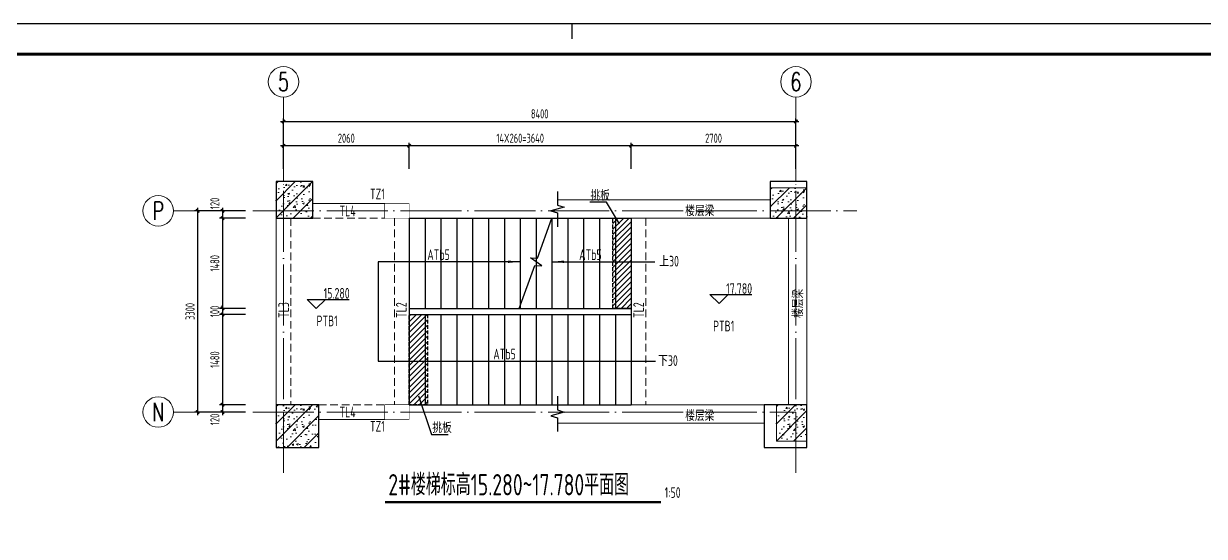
# Model space of a CAD drawing. Extents: x 56246 to 893198, y -950445 to -423535.
# Drawn here: x 270155 to 289509, y -468566 to -460155 of the extents above; entities that cross this region are included whole.
import ezdxf
from ezdxf.enums import TextEntityAlignment as Align

# ---------------------------------------------------------------- set-up
doc = ezdxf.new("R2010")
doc.units = 0
doc.header["$LTSCALE"] = 500
for name, pattern in [('CONTINOUS', [0]), ('DASH', [0.35, 0.25, -0.1]), ('DOTE', [2.42, 2, -0.2, 0.02, -0.2]), ('HIDDEN', [0.375, 0.25, -0.125])]:
    doc.linetypes.add(name, pattern=pattern)
for name, color, linetype, lineweight in [('0S-板-上层柱线', 6, 'Continuous', 18), ('0S-柱-线', 50, 'Continuous', 30), ('0S-梁-不可见', 4, 'HIDDEN', 18), ('0S-梁-线', 5, 'Continuous', 18), ('0S-楼梯-文字', 4, 'Continuous', 20), ('0S-轴线', 1, 'DOTE', 13), ('0S-轴线尺寸', 6, 'CONTINOUS', 18), ('0S-轴线编号', 6, 'CONTINOUS', 18), ('上层柱线', 6, 'Continuous', 18)]:
    doc.layers.add(name, color=color, linetype=linetype, lineweight=lineweight)
for name, color, linetype in [('PUB_DIM', 3, 'Continuous'), ('STAIR', 4, 'Continuous'), ('T-TK', 157, 'Continuous'), ('TEXT_LT', 90, 'Continuous'), ('THIN', 7, 'Continuous'), ('照明平面标注层', 111, 'Continuous')]:
    doc.layers.add(name, color=color, linetype=linetype)
doc.styles.add('TSSD_Axis', font='complex.shx', dxfattribs={"width": 0.7, "bigfont": 'hztxt.shx'})
doc.styles.add('TSSD_DIMENSION', font='tssdeng.shx', dxfattribs={"width": 0.7, "bigfont": 'Hztxt.shx'})
doc.styles.add('TSSD_Rein', font='Tssdeng.shx', dxfattribs={"width": 0.7, "bigfont": 'hztxt.shx'})
doc.dimstyles.new('TSSD_50_50', dxfattribs={"dimtxt": 150, "dimasz": 50, "dimexe": 50, "dimexo": 125, "dimgap": 50, "dimtad": 1, "dimdec": 0, "dimzin": 0, "dimdsep": 46, "dimtxsty": 'TSSD_DIMENSION', "dimblk": 'ARCHTICK', "dimblk1": 'ARCHTICK', "dimblk2": 'ARCHTICK', "dimcen": 0, "dimdle": 50, "dimclrt": 7, "dimadec": 0, "dimazin": 0, "dimtfac": 1, "dimtdec": 0, "dimtix": 1, "dimtmove": 2, "dimatfit": 3, "dimfxl": 1, "dimtolj": 1, "dimtzin": 0, "dimarcsym": 0})

# ---------------------------------------------------------------- blocks, each defined once
blk = doc.blocks.new('A0-DWF')
at = {"layer": 'T-TK'}
for p, q in [((0, 0), (118900, 0)), ((59450, 0), (59450, -500))]:
    blk.add_line(p, q, dxfattribs=at)
at = {"layer": 'T-TK', "const_width": 100}
blk.add_lwpolyline([(2500, -83100), (117900, -83100), (117900, -1000), (2500, -1000)], close=True, dxfattribs=at)
blk = doc.blocks.new('ts_axno')
at = {"color": 0, "linetype": 'ByBlock', "lineweight": -2}
blk.add_circle((0, 0), 0.5, dxfattribs=at)
at = {"color": 0, "linetype": 'ByBlock', "lineweight": -2, "style": 'TSSD_Axis', "width": 0.7}
blk.add_attdef('A', text='', height=0.6, dxfattribs=at).set_placement((0, 0), align=Align.MIDDLE_CENTER)
blk = doc.blocks.new('_ArchTick')
at = {"color": 0, "linetype": 'ByBlock', "const_width": 0.5}
blk.add_lwpolyline([(-0.53, -0.53), (0.53, 0.53)], dxfattribs=at)
blk = doc.blocks.new('*D390')
at = {"layer": '0S-轴线尺寸', "color": 0, "lineweight": -2, "transparency": 16777216}
for p, q in [((274364, -461760), (282864, -461760)), ((274414, -462535), (274414, -461710)), ((282814, -462535), (282814, -461710))]:
    blk.add_line(p, q, dxfattribs=at)
at = {"layer": 'Defpoints', "color": 0, "transparency": 16777216}
for p in [(282814, -461760), (274414, -462660), (282814, -462660)]:
    blk.add_point(p, dxfattribs=at)
at = {"layer": '0S-轴线尺寸', "color": 0, "lineweight": -2, "transparency": 16777216, "xscale": 50, "yscale": 50, "zscale": 50, "rotation": 180}
blk.add_blockref('_ArchTick', (274414, -461760), dxfattribs=at)
at = {"layer": '0S-轴线尺寸', "color": 0, "lineweight": -2, "transparency": 16777216, "xscale": 50, "yscale": 50, "zscale": 50}
blk.add_blockref('_ArchTick', (282814, -461760), dxfattribs=at)
at = {"layer": '0S-轴线尺寸', "color": 7, "transparency": 16777216, "insert": (278614, -461635), "char_height": 150, "attachment_point": 5, "style": 'TSSD_DIMENSION'}
blk.add_mtext('\\A1;8400', dxfattribs=at)
blk = doc.blocks.new('_ARROW')
blk.add_solid([(0, 0), (-1, 0.1), (-1, -0.1)])
blk = doc.blocks.new('*D387')
at = {"layer": '0S-轴线尺寸', "color": 0, "lineweight": -2, "transparency": 16777216}
for p, q in [((280164, -462160), (276424, -462160)), ((276474, -462535), (276474, -462110)), ((280114, -462535), (280114, -462110))]:
    blk.add_line(p, q, dxfattribs=at)
at = {"layer": 'Defpoints', "color": 0, "transparency": 16777216}
for p in [(276474, -462160), (276474, -462660), (280114, -462660)]:
    blk.add_point(p, dxfattribs=at)
at = {"layer": '0S-轴线尺寸', "color": 0, "lineweight": -2, "transparency": 16777216, "xscale": 50, "yscale": 50, "zscale": 50, "rotation": 180}
blk.add_blockref('_ArchTick', (276474, -462160), dxfattribs=at)
at = {"layer": '0S-轴线尺寸', "color": 0, "lineweight": -2, "transparency": 16777216, "xscale": 50, "yscale": 50, "zscale": 50}
blk.add_blockref('_ArchTick', (280114, -462160), dxfattribs=at)
at = {"layer": '0S-轴线尺寸', "color": 7, "transparency": 16777216, "insert": (278294, -462035), "char_height": 150, "attachment_point": 5, "style": 'TSSD_DIMENSION'}
blk.add_mtext('\\A1;14X260=3640', dxfattribs=at)
blk = doc.blocks.new('*D388')
at = {"layer": '0S-轴线尺寸', "color": 0, "lineweight": -2, "transparency": 16777216}
for p, q in [((276524, -462160), (274364, -462160)), ((274414, -462535), (274414, -462110)), ((276474, -462535), (276474, -462110))]:
    blk.add_line(p, q, dxfattribs=at)
at = {"layer": 'Defpoints', "color": 0, "transparency": 16777216}
for p in [(274414, -462160), (274414, -462660), (276474, -462660)]:
    blk.add_point(p, dxfattribs=at)
at = {"layer": '0S-轴线尺寸', "color": 0, "lineweight": -2, "transparency": 16777216, "xscale": 50, "yscale": 50, "zscale": 50, "rotation": 180}
blk.add_blockref('_ArchTick', (274414, -462160), dxfattribs=at)
at = {"layer": '0S-轴线尺寸', "color": 0, "lineweight": -2, "transparency": 16777216, "xscale": 50, "yscale": 50, "zscale": 50}
blk.add_blockref('_ArchTick', (276474, -462160), dxfattribs=at)
at = {"layer": '0S-轴线尺寸', "color": 7, "transparency": 16777216, "insert": (275444, -462035), "char_height": 150, "attachment_point": 5, "style": 'TSSD_DIMENSION'}
blk.add_mtext('\\A1;2060', dxfattribs=at)
blk = doc.blocks.new('*D389')
at = {"layer": '0S-轴线尺寸', "color": 0, "lineweight": -2, "transparency": 16777216}
for p, q in [((282864, -462160), (280064, -462160)), ((280114, -462535), (280114, -462110)), ((282814, -462535), (282814, -462110))]:
    blk.add_line(p, q, dxfattribs=at)
at = {"layer": 'Defpoints', "color": 0, "transparency": 16777216}
for p in [(280114, -462160), (280114, -462660), (282814, -462660)]:
    blk.add_point(p, dxfattribs=at)
at = {"layer": '0S-轴线尺寸', "color": 0, "lineweight": -2, "transparency": 16777216, "xscale": 50, "yscale": 50, "zscale": 50, "rotation": 180}
blk.add_blockref('_ArchTick', (280114, -462160), dxfattribs=at)
at = {"layer": '0S-轴线尺寸', "color": 0, "lineweight": -2, "transparency": 16777216, "xscale": 50, "yscale": 50, "zscale": 50}
blk.add_blockref('_ArchTick', (282814, -462160), dxfattribs=at)
at = {"layer": '0S-轴线尺寸', "color": 7, "transparency": 16777216, "insert": (281464, -462035), "char_height": 150, "attachment_point": 5, "style": 'TSSD_DIMENSION'}
blk.add_mtext('\\A1;2700', dxfattribs=at)
blk = doc.blocks.new('*D395')
at = {"layer": '0S-轴线尺寸', "color": 0, "lineweight": -2, "transparency": 16777216}
for p, q in [((273789, -463226), (272958, -463226)), ((273008, -466576), (273008, -463176)), ((273789, -466526), (272958, -466526))]:
    blk.add_line(p, q, dxfattribs=at)
at = {"layer": 'Defpoints', "color": 0, "transparency": 16777216}
for p in [(273008, -463226), (273914, -463226), (273914, -466526)]:
    blk.add_point(p, dxfattribs=at)
at = {"layer": '0S-轴线尺寸', "color": 0, "lineweight": -2, "transparency": 16777216, "xscale": 50, "yscale": 50, "zscale": 50}
for p, rotation in [((273008, -463226), 90), ((273008, -466526), 270)]:
    blk.add_blockref('_ArchTick', p, dxfattribs=dict(at, rotation=rotation))
at = {"layer": '0S-轴线尺寸', "color": 7, "transparency": 16777216, "insert": (272883, -464876), "char_height": 150, "attachment_point": 5, "rotation": 90, "style": 'TSSD_DIMENSION'}
blk.add_mtext('\\A1;3300', dxfattribs=at)
blk = doc.blocks.new('*D396')
at = {"layer": '0S-轴线尺寸', "color": 0, "lineweight": -2, "transparency": 16777216}
for p, q in [((273414, -463296), (273414, -464876)), ((273789, -463346), (273364, -463346)), ((273789, -464826), (273364, -464826))]:
    blk.add_line(p, q, dxfattribs=at)
at = {"layer": 'Defpoints', "color": 0, "transparency": 16777216}
for p in [(273914, -463346), (273414, -464826), (273914, -464826)]:
    blk.add_point(p, dxfattribs=at)
at = {"layer": '0S-轴线尺寸', "color": 0, "lineweight": -2, "transparency": 16777216, "xscale": 50, "yscale": 50, "zscale": 50}
for p, rotation in [((273414, -463346), 90), ((273414, -464826), 270)]:
    blk.add_blockref('_ArchTick', p, dxfattribs=dict(at, rotation=rotation))
at = {"layer": '0S-轴线尺寸', "color": 7, "transparency": 16777216, "insert": (273289, -464086), "char_height": 150, "attachment_point": 5, "rotation": 90, "style": 'TSSD_DIMENSION'}
blk.add_mtext('\\A1;1480', dxfattribs=at)
blk = doc.blocks.new('*D397')
at = {"layer": '0S-轴线尺寸', "color": 0, "lineweight": -2, "transparency": 16777216}
for p, q in [((273414, -464876), (273414, -466456)), ((273789, -464926), (273364, -464926)), ((273789, -466406), (273364, -466406))]:
    blk.add_line(p, q, dxfattribs=at)
at = {"layer": 'Defpoints', "color": 0, "transparency": 16777216}
for p in [(273914, -464926), (273414, -466406), (273914, -466406)]:
    blk.add_point(p, dxfattribs=at)
at = {"layer": '0S-轴线尺寸', "color": 0, "lineweight": -2, "transparency": 16777216, "xscale": 50, "yscale": 50, "zscale": 50}
for p, rotation in [((273414, -464926), 90), ((273414, -466406), 270)]:
    blk.add_blockref('_ArchTick', p, dxfattribs=dict(at, rotation=rotation))
at = {"layer": '0S-轴线尺寸', "color": 7, "transparency": 16777216, "insert": (273289, -465666), "char_height": 150, "attachment_point": 5, "rotation": 90, "style": 'TSSD_DIMENSION'}
blk.add_mtext('\\A1;1480', dxfattribs=at)
blk = doc.blocks.new('*D398')
at = {"layer": '0S-轴线尺寸', "color": 0, "lineweight": -2, "transparency": 16777216}
for p, q in [((273789, -466406), (273364, -466406)), ((273414, -466356), (273414, -466576)), ((273789, -466526), (273364, -466526))]:
    blk.add_line(p, q, dxfattribs=at)
at = {"layer": 'Defpoints', "color": 0, "transparency": 16777216}
for p in [(273914, -466406), (273414, -466526), (273914, -466526)]:
    blk.add_point(p, dxfattribs=at)
at = {"layer": '0S-轴线尺寸', "color": 0, "lineweight": -2, "transparency": 16777216, "xscale": 50, "yscale": 50, "zscale": 50}
for p, rotation in [((273414, -466406), 90), ((273414, -466526), 270)]:
    blk.add_blockref('_ArchTick', p, dxfattribs=dict(at, rotation=rotation))
at = {"layer": '0S-轴线尺寸', "color": 7, "transparency": 16777216, "insert": (273289, -466647), "char_height": 150, "attachment_point": 5, "rotation": 90, "style": 'TSSD_DIMENSION'}
blk.add_mtext('\\A1;120', dxfattribs=at)
blk = doc.blocks.new('*D399')
at = {"layer": '0S-轴线尺寸', "color": 0, "lineweight": -2, "transparency": 16777216}
for p, q in [((273789, -463226), (273364, -463226)), ((273414, -463176), (273414, -463396)), ((273789, -463346), (273364, -463346))]:
    blk.add_line(p, q, dxfattribs=at)
at = {"layer": 'Defpoints', "color": 0, "transparency": 16777216}
for p in [(273914, -463226), (273414, -463346), (273914, -463346)]:
    blk.add_point(p, dxfattribs=at)
at = {"layer": '0S-轴线尺寸', "color": 0, "lineweight": -2, "transparency": 16777216, "xscale": 50, "yscale": 50, "zscale": 50}
for p, rotation in [((273414, -463226), 90), ((273414, -463346), 270)]:
    blk.add_blockref('_ArchTick', p, dxfattribs=dict(at, rotation=rotation))
at = {"layer": '0S-轴线尺寸', "color": 7, "transparency": 16777216, "insert": (273289, -463105), "char_height": 150, "attachment_point": 5, "rotation": 90, "style": 'TSSD_DIMENSION'}
blk.add_mtext('\\A1;120', dxfattribs=at)
blk = doc.blocks.new('*D400')
at = {"layer": '0S-轴线尺寸', "color": 0, "lineweight": -2, "transparency": 16777216}
for p, q in [((273789, -464826), (273364, -464826)), ((273414, -464826), (273414, -464776)), ((273414, -464826), (273414, -464926)), ((273789, -464926), (273364, -464926)), ((273414, -464926), (273414, -464976))]:
    blk.add_line(p, q, dxfattribs=at)
at = {"layer": 'Defpoints', "color": 0, "transparency": 16777216}
for p in [(273914, -464826), (273414, -464926), (273914, -464926)]:
    blk.add_point(p, dxfattribs=at)
at = {"layer": '0S-轴线尺寸', "color": 0, "lineweight": -2, "transparency": 16777216, "xscale": 50, "yscale": 50, "zscale": 50}
for p, rotation in [((273414, -464826), 270), ((273414, -464926), 90)]:
    blk.add_blockref('_ArchTick', p, dxfattribs=dict(at, rotation=rotation))
at = {"layer": '0S-轴线尺寸', "color": 7, "transparency": 16777216, "insert": (273289, -464876), "char_height": 150, "attachment_point": 5, "rotation": 90, "style": 'TSSD_DIMENSION'}
blk.add_mtext('\\A1;100', dxfattribs=at)

msp = doc.modelspace()

# ---------------------------------------------------------------- hatches: boundary and pattern name
h = msp.add_hatch()
h.set_pattern_fill('ANSI31', color=256, scale=20)
h.set_pattern_definition([(45, (325896.67, -264867.484), (-44.90128, 44.90128), [])])
h.paths.add_polyline_path([(279814.3357, -464826.3148), (279814.3357, -463346.3148), (280114.3357, -463346.3148), (280114.3357, -464826.3148)])
h = msp.add_hatch()
h.set_pattern_fill('ANSI31', color=256, scale=20)
h.set_pattern_definition([(45, (322556.67, -266387.484), (-44.90128, 44.90128), [])])
h.paths.add_polyline_path([(276474.3357, -466406.3148), (276474.3357, -464926.3148), (276774.3357, -464926.3148), (276774.3357, -466406.3148)])
at = {"layer": '上层柱线'}
h = msp.add_hatch(dxfattribs=at)
h.set_pattern_fill('钢筋混凝土', color=256, scale=40, pattern_type=2)
h.set_pattern_definition([(45, (-102426.57, 31658.14), (-141.421356, 141.421356), []), (50, (-102426.57, 31658.14), (286.90407, -25.10085), [30, -330]), (355, (-102426.57, 31658.14), (-55.50053, 300.87685), [24, -264]), (100.4514, (-102402.66, 31656.05), (231.40375, 275.77582), [25.49608, -280.45684]), (46.1842, (-102426.57, 31738.14), (426.89642, -66.2076), [45, -495]), (96.6356, (-102391, 31732.6), (373.86508, 389.64715), [38.2441, -420.6852]), (351.1842, (-102426.57, 31738.14), (373.86478, 389.64744), [36, -396]), (21, (-102386.57, 31718.14), (238.76282, -161.04756), [30, -330]), (326, (-102386.57, 31718.14), (97.32613, 290.06002), [24, -264]), (71.4514, (-102366.67, 31704.72), (336.08905, 129.0122), [25.49608, -280.45684]), (37.5, (-102426.57, 31658.14), (4.863942, 133.157542), [2, -260.8, 2, -268, 2, -265]), (7.5, (-102426.57, 31658.14), (105.227815, 157.764685), [2, -152.8, 2, -254.8, 2, -101]), (327.5, (-102515.77, 31658.14), (213.528974, -9.021949), [2, -100, 2, -312, 2, -414]), (317.5, (-102555.77, 31658.14), (233.27447, 40.041993), [2, -130, 2, -207.2, 2, -294])])
h.paths.add_polyline_path([(274294.3357, -463346.3148), (274894.3357, -463346.3148), (274894.3357, -462746.3148), (274294.3357, -462746.3148)])
h = msp.add_hatch(dxfattribs=at)
h.set_pattern_fill('钢筋混凝土', color=256, scale=40, pattern_type=2)
h.set_pattern_definition([(45, (-94326.57, 31558.14), (-141.421356, 141.421356), []), (50, (-94326.57, 31558.14), (286.90407, -25.10085), [30, -330]), (355, (-94326.57, 31558.14), (-55.50053, 300.87685), [24, -264]), (100.4514, (-94302.66, 31556.05), (231.40375, 275.77582), [25.49608, -280.45684]), (46.1842, (-94326.57, 31638.14), (426.89642, -66.2076), [45, -495]), (96.6356, (-94291, 31632.6), (373.86508, 389.64715), [38.2441, -420.6852]), (351.1842, (-94326.57, 31638.14), (373.86478, 389.64744), [36, -396]), (21, (-94286.57, 31618.14), (238.76282, -161.04756), [30, -330]), (326, (-94286.57, 31618.14), (97.32613, 290.06002), [24, -264]), (71.4514, (-94266.67, 31604.72), (336.08905, 129.0122), [25.49608, -280.45684]), (37.5, (-94326.57, 31558.14), (4.863942, 133.157542), [2, -260.8, 2, -268, 2, -265]), (7.5, (-94326.57, 31558.14), (105.227815, 157.764685), [2, -152.8, 2, -254.8, 2, -101]), (327.5, (-94415.77, 31558.14), (213.528974, -9.021949), [2, -100, 2, -312, 2, -414]), (317.5, (-94455.77, 31558.14), (233.27447, 40.041993), [2, -130, 2, -207.2, 2, -294])])
h.paths.add_polyline_path([(282394.3357, -463346.3148), (282994.3357, -463346.3148), (282994.3357, -462846.3148), (282394.3357, -462846.3148)])
h = msp.add_hatch(dxfattribs=at)
h.set_pattern_fill('钢筋混凝土', color=256, scale=40, pattern_type=2)
h.set_pattern_definition([(45, (-102426.57, 27998.14), (-141.421356, 141.421356), []), (50, (-102426.57, 27998.14), (286.90407, -25.10085), [30, -330]), (355, (-102426.57, 27998.14), (-55.50053, 300.87685), [24, -264]), (100.4514, (-102402.66, 27996.05), (231.40375, 275.77582), [25.49608, -280.45684]), (46.1842, (-102426.57, 28078.14), (426.89642, -66.2076), [45, -495]), (96.6356, (-102391, 28072.6), (373.86508, 389.64715), [38.2441, -420.6852]), (351.1842, (-102426.57, 28078.14), (373.86478, 389.64744), [36, -396]), (21, (-102386.57, 28058.14), (238.76282, -161.04756), [30, -330]), (326, (-102386.57, 28058.14), (97.32613, 290.06002), [24, -264]), (71.4514, (-102366.67, 28044.72), (336.08905, 129.0122), [25.49608, -280.45684]), (37.5, (-102426.57, 27998.14), (4.863942, 133.157542), [2, -260.8, 2, -268, 2, -265]), (7.5, (-102426.57, 27998.14), (105.227815, 157.764685), [2, -152.8, 2, -254.8, 2, -101]), (327.5, (-102515.77, 27998.14), (213.528974, -9.021949), [2, -100, 2, -312, 2, -414]), (317.5, (-102555.77, 27998.14), (233.27447, 40.041993), [2, -130, 2, -207.2, 2, -294])])
h.paths.add_polyline_path([(274994.3357, -467106.3148), (274994.3357, -466406.3148), (274294.3357, -466406.3148), (274294.3357, -467106.3148)])
h = msp.add_hatch(dxfattribs=at)
h.set_pattern_fill('钢筋混凝土', color=256, scale=40, pattern_type=2)
h.set_pattern_definition([(45, (-94226.57, 27998.14), (-141.421356, 141.421356), []), (50, (-94226.57, 27998.14), (286.90407, -25.10085), [30, -330]), (355, (-94226.57, 27998.14), (-55.50053, 300.87685), [24, -264]), (100.4514, (-94202.66, 27996.05), (231.40375, 275.77582), [25.49608, -280.45684]), (46.1842, (-94226.57, 28078.14), (426.89642, -66.2076), [45, -495]), (96.6356, (-94191, 28072.6), (373.86508, 389.64715), [38.2441, -420.6852]), (351.1842, (-94226.57, 28078.14), (373.86478, 389.64744), [36, -396]), (21, (-94186.57, 28058.14), (238.76282, -161.04756), [30, -330]), (326, (-94186.57, 28058.14), (97.32613, 290.06002), [24, -264]), (71.4514, (-94166.67, 28044.72), (336.08905, 129.0122), [25.49608, -280.45684]), (37.5, (-94226.57, 27998.14), (4.863942, 133.157542), [2, -260.8, 2, -268, 2, -265]), (7.5, (-94226.57, 27998.14), (105.227815, 157.764685), [2, -152.8, 2, -254.8, 2, -101]), (327.5, (-94315.77, 27998.14), (213.528974, -9.021949), [2, -100, 2, -312, 2, -414]), (317.5, (-94355.77, 27998.14), (233.27447, 40.041993), [2, -130, 2, -207.2, 2, -294])])
h.paths.add_polyline_path([(282994.3357, -467006.3148), (282994.3357, -466406.3148), (282494.3357, -466406.3148), (282494.3357, -467006.3148)])

# ---------------------------------------------------------------- linework, layer by layer
at = {"linetype": 'DASH', "ltscale": 0.5}
for points in [[(279814.3357, -464826.3148), (279814.3357, -463346.3148), (280114.3357, -463346.3148), (280114.3357, -464826.3148)], [(276474.3357, -466406.3148), (276474.3357, -464926.3148), (276774.3357, -464926.3148), (276774.3357, -466406.3148)]]:
    msp.add_lwpolyline(points, close=True, dxfattribs=at)
at = {"layer": '0S-板-上层柱线', "const_width": 10}
for points in [[(276074.3357, -463346.3148), (276074.3357, -463106.3148), (276474.3357, -463106.3148), (276474.3357, -463346.3148)], [(276074.3357, -466646.3148), (276074.3357, -466406.3148), (276474.3357, -466406.3148), (276474.3357, -466646.3148)]]:
    msp.add_lwpolyline(points, close=True, dxfattribs=at)
at = {"layer": '0S-柱-线'}
for points in [[(274894.3357, -463346.3148), (274894.3357, -462746.3148), (274294.3357, -462746.3148), (274294.3357, -463346.3148)], [(282994.3357, -463346.3148), (282994.3357, -462746.3148), (282394.3357, -462746.3148), (282394.3357, -463346.3148)], [(274994.3357, -467106.3148), (274994.3357, -466406.3148), (274294.3357, -466406.3148), (274294.3357, -467106.3148)], [(282994.3357, -467106.3148), (282994.3357, -466406.3148), (282294.3357, -466406.3148), (282294.3357, -467106.3148)]]:
    msp.add_lwpolyline(points, close=True, dxfattribs=at)
at = {"layer": '0S-梁-不可见'}
for p, q in [((274534.3357, -463346.3148), (274534.3357, -466406.3148)), ((274894.3357, -463346.3148), (276074.3357, -463346.3148)), ((276234.3357, -463346.3148), (276234.3357, -466406.3148)), ((280354.3357, -463346.3148), (280354.3357, -466406.3148)), ((274994.3357, -466406.3148), (276074.3357, -466406.3148))]:
    msp.add_line(p, q, dxfattribs=at)
at = {"layer": '0S-梁-线'}
for p, q in [((274894.3357, -463106.3148), (276074.3357, -463106.3148)), ((278906.1111, -463046.3148), (282394.3357, -463046.3148)), ((274294.3357, -463346.3148), (274294.3357, -466406.3148)), ((276474.3357, -463406.3148), (276474.3357, -466406.3148)), ((278906.1111, -463346.3148), (282394.3357, -463346.3148)), ((280114.3357, -463346.3148), (280114.3357, -466406.3148)), ((282694.3357, -466406.3148), (282694.3357, -463346.3148)), ((282994.3357, -466406.3148), (282994.3357, -463346.3148)), ((278906.1111, -466406.3148), (282294.3357, -466406.3148)), ((274994.3357, -466646.3148), (276074.3357, -466646.3148)), ((278906.1111, -466706.3148), (282294.3357, -466706.3148))]:
    msp.add_line(p, q, dxfattribs=at)
at = {"layer": '0S-楼梯-文字', "const_width": 35}
msp.add_lwpolyline([(276078.3247, -468004.0633), (280600.3561, -468004.0633)], dxfattribs=at)
at = {"layer": '0S-轴线'}
for p, q in [((274414.3357, -467526.3148), (274414.3357, -462726.3148)), ((282814.3357, -467526.3148), (282814.3357, -462726.3148)), ((273914.3357, -463226.3148), (283814.3357, -463226.3148)), ((273914.3357, -466526.3148), (282814.3357, -466526.3148))]:
    msp.add_line(p, q, dxfattribs=at)
at = {"layer": '0S-轴线编号'}
for p, q in [((274414.3357, -462726.3148), (274414.3357, -461359.5276)), ((282814.3357, -462726.3148), (282814.3357, -461359.5276)), ((273714.3357, -463226.3148), (272611.5578, -463226.3148)), ((273714.3357, -466526.3148), (272611.5578, -466526.3148))]:
    msp.add_line(p, q, dxfattribs=at)
at = {"layer": 'PUB_DIM'}
for p, q in [((274951.9537, -464829.5614), (274801.9537, -464679.5614)), ((274801.9537, -464679.5614), (275101.9537, -464679.5614)), ((275101.9537, -464679.5614), (274951.9537, -464829.5614)), ((274951.9537, -464679.5614), (275491.9537, -464679.5614)), ((281553.4431, -464748.188), (281403.4431, -464598.188)), ((281403.4431, -464598.188), (281703.4431, -464598.188)), ((281703.4431, -464598.188), (281553.4431, -464748.188)), ((281553.4431, -464598.188), (282093.4431, -464598.188))]:
    msp.add_line(p, q, dxfattribs=at)
for points in [[(278294.3357, -464061.3148), (275964.6935, -464061.3148), (275964.6935, -465691.3148), (280511.679, -465691.3148)], [(278814.3357, -464061.3148), (280500.9082, -464061.3148)]]:
    msp.add_lwpolyline(points, dxfattribs=at)
at = {"layer": 'STAIR'}
for p, q in [((276474.3357, -463346.3148), (276474.3357, -464826.3148)), ((276474.3357, -463346.3148), (280114.3357, -463346.3148)), ((276734.3357, -463346.3148), (276734.3357, -464826.3148)), ((276994.3357, -463346.3148), (276994.3357, -464826.3148)), ((277254.3357, -463346.3148), (277254.3357, -464826.3148)), ((277514.3357, -463346.3148), (277514.3357, -464826.3148)), ((277774.3357, -463346.3148), (277774.3357, -464826.3148)), ((278034.3357, -463346.3148), (278034.3357, -464826.3148)), ((278294.3357, -463346.3148), (278294.3357, -464826.3148)), ((278554.3357, -463346.3148), (278554.3357, -464826.3148)), ((278576.549, -464000.2282), (278814.3357, -463346.3148)), ((278814.3357, -463346.3148), (278814.3357, -464826.3148)), ((279074.3357, -463346.3148), (279074.3357, -464826.3148)), ((279334.3357, -463346.3148), (279334.3357, -464826.3148)), ((279594.3357, -463346.3148), (279594.3357, -464826.3148)), ((279854.3357, -463346.3148), (279854.3357, -464826.3148)), ((280114.3357, -463346.3148), (280114.3357, -464826.3148)), ((278647.4606, -464127.1004), (278461.2107, -463995.5293)), ((278461.2107, -463995.5293), (278576.549, -464000.2282)), ((278276.1538, -464826.3148), (278532.1224, -464122.4014)), ((278532.1224, -464122.4014), (278647.4606, -464127.1004)), ((276474.3357, -464826.3148), (280114.3357, -464826.3148)), ((276474.3357, -464826.3148), (276474.3357, -464926.3148)), ((280114.3357, -464826.3148), (280114.3357, -464926.3148)), ((276474.3357, -464926.3148), (280114.3357, -464926.3148)), ((276474.3357, -464926.3148), (276474.3357, -466406.3148)), ((276734.3357, -464926.3148), (276734.3357, -466406.3148)), ((276994.3357, -464926.3148), (276994.3357, -466406.3148)), ((277254.3357, -464926.3148), (277254.3357, -466406.3148)), ((277514.3357, -464926.3148), (277514.3357, -466406.3148)), ((277774.3357, -464926.3148), (277774.3357, -466406.3148)), ((278034.3357, -464926.3148), (278034.3357, -466406.3148)), ((278294.3357, -464926.3148), (278294.3357, -466406.3148)), ((278554.3357, -464926.3148), (278554.3357, -466406.3148)), ((278814.3357, -464926.3148), (278814.3357, -466406.3148)), ((279074.3357, -464926.3148), (279074.3357, -466406.3148)), ((279334.3357, -464926.3148), (279334.3357, -466406.3148)), ((279594.3357, -464926.3148), (279594.3357, -466406.3148)), ((279854.3357, -464926.3148), (279854.3357, -466406.3148)), ((280114.3357, -464926.3148), (280114.3357, -466406.3148)), ((276474.3357, -466406.3148), (280114.3357, -466406.3148))]:
    msp.add_line(p, q, dxfattribs=at)
at = {"layer": 'TEXT_LT'}
for points in [[(279923.2047, -463441.5268), (279706.6204, -463084.8526), (279434.6671, -463084.8526)], [(276625.4666, -466258.5889), (276842.051, -466893.4983), (277114.0043, -466893.4983)]]:
    msp.add_lwpolyline(points, dxfattribs=at)
at = {"layer": 'THIN'}
for points in [[(278906.1111, -462906.3148), (278906.1111, -463131.3148), (279016.1111, -463166.3148), (278796.1111, -463226.3148), (278906.1111, -463261.3148), (278906.1111, -463486.3148)], [(278906.1111, -466266.3148), (278906.1111, -466491.3148), (279016.1111, -466526.3148), (278796.1111, -466586.3148), (278906.1111, -466621.3148), (278906.1111, -466846.3148)]]:
    msp.add_lwpolyline(points, dxfattribs=at)
at = {"layer": '上层柱线'}
for points in [[(282394.3357, -462846.3148), (282994.3357, -462846.3148), (282994.3357, -463346.3148), (282394.3357, -463346.3148)], [(282494.3357, -466406.3148), (282994.3357, -466406.3148), (282994.3357, -467006.3148), (282494.3357, -467006.3148)]]:
    msp.add_lwpolyline(points, close=True, dxfattribs=at)

# ---------------------------------------------------------------- block references
at = {"layer": '0S-轴线编号'}
ref = msp.add_blockref('ts_axno', (274414.3352, -461109.5276), dxfattribs=dict(at, xscale=-500, yscale=500, zscale=500, rotation=180))
ref.add_attrib('5', '5', dxfattribs={"height": 300, "style": 'TSSD_Axis', "width": 0.7}).set_placement((274414.3352, -461109.5276), align=Align.MIDDLE_CENTER)
ref = msp.add_blockref('ts_axno', (282814.3357, -461109.5276), dxfattribs=dict(at, xscale=-500, yscale=500, zscale=500, rotation=180))
ref.add_attrib('6', '6', dxfattribs={"height": 300, "style": 'TSSD_Axis', "width": 0.7}).set_placement((282814.3357, -461109.5276), align=Align.MIDDLE_CENTER)
ref = msp.add_blockref('ts_axno', (272361.5578, -463226.3148), dxfattribs=dict(at, xscale=500, yscale=500, zscale=500))
ref.add_attrib('P', 'P', dxfattribs={"height": 300, "style": 'TSSD_Axis', "width": 0.7}).set_placement((272361.5578, -463226.3148), align=Align.MIDDLE_CENTER)
ref = msp.add_blockref('ts_axno', (272361.5578, -466526.3148), dxfattribs=dict(at, xscale=500, yscale=500, zscale=500))
ref.add_attrib('M', 'N', dxfattribs={"height": 300, "style": 'TSSD_Axis', "width": 0.7}).set_placement((272361.5578, -466526.3148), align=Align.MIDDLE_CENTER)
at = {"layer": 'PUB_DIM', "xscale": 200, "yscale": 200, "zscale": 200}
msp.add_blockref('_ARROW', (278294.3357, -464061.3148), dxfattribs=at)
at = {"layer": 'PUB_DIM', "xscale": 200, "yscale": 200, "zscale": 200, "rotation": 180}
msp.add_blockref('_ARROW', (278814.3357, -464061.3148), dxfattribs=at)
at = {"layer": '照明平面标注层', "xscale": 0.5, "yscale": 0.5, "zscale": 0.5}
msp.add_blockref('A0-DWF', (249413.4361, -460154.8059), dxfattribs=at)

# ---------------------------------------------------------------- texts
at = {"layer": '0S-楼梯-文字', "width": 0.7}
for s, height, style, p in [('TZ1', 175, 'TSSD_Rein', (275832.3979, -463036.9614)), ('TL4', 175, 'TSSD_Rein', (275332.9053, -463314.636)), ('楼层梁', 175, 'TSSD_Rein', (280998.9626, -463311.7806)), ('上30', 175, 'TSSD_Rein', (280574.6343, -464139.6169)), ('PTB1', 175, 'TSSD_Rein', (274957.0805, -465118.9244)), ('PTB1', 175, 'TSSD_Rein', (281457.0709, -465203.7928)), ('下30', 175, 'TSSD_Rein', (280556.5047, -465769.9505)), ('TL4', 175, 'TSSD_Rein', (275332.9053, -466614.636)), ('楼层梁', 175, 'TSSD_Rein', (280998.9626, -466671.7806)), ('TZ1', 175, 'TSSD_Rein', (275832.3979, -466846.9868)), ('2#楼梯标高15.280~17.780平面图', 350, 'TSSD_DIMENSION', (276132.7679, -467893.3349)), ('1:50', 175, 'TSSD_Rein', (280662.0093, -467934.0633))]:
    msp.add_text(s, height=height, dxfattribs=dict(at, style=style)).set_placement(p)
at = {"layer": '0S-楼梯-文字', "style": 'TSSD_Rein', "width": 0.7}
for s, p in [('15.280', (275286.0561, -464578.7091)), ('17.780', (281883.0681, -464500.3302))]:
    msp.add_text(s, height=175, dxfattribs=at).set_placement(p, align=Align.MIDDLE)
for s, p in [('楼层梁', (282932.6332, -464982.0017)), ('TL3', (274504.7014, -464982.0017)), ('TL2', (276432.9495, -464982.0017)), ('TL2', (280322.9495, -464982.0017))]:
    msp.add_text(s, height=175, rotation=90, dxfattribs=at).set_placement(p)
at = {"layer": 'TEXT_LT', "style": 'TSSD_Rein', "width": 0.7}
for rotation, p in [(0.00000003, (279446.4164, -463061.0455, 33.9)), (359.99999997, (276853.3967, -466869.6911, 33.9))]:
    msp.add_text('挑板', height=175, rotation=rotation, dxfattribs=at).set_placement(p)
for p in [(276771.9476, -464032.7414), (279260.9141, -464032.7414), (277853.6967, -465663.9121)]:
    msp.add_text('ATb5', height=175, dxfattribs=at).set_placement(p)

# ---------------------------------------------------------------- dimensions: what is measured, and where the dimension line sits
at = {"layer": '0S-轴线尺寸'}
for base, p1, p2, angle, picture, middle in [((282814.3357, -461759.5276), (274414.3357, -462659.5276), (282814.3357, -462659.5276), 180, '*D390', (278614.3357, -461634.5276)), ((273008.0433, -463226.3148), (273914.3357, -466526.3148), (273914.3357, -463226.3148), 90, '*D395', (272883.0433, -464876.3148))]:
    dim = msp.add_linear_dim(base=base, p1=p1, p2=p2, angle=angle, dimstyle='TSSD_50_50', dxfattribs=at)
    dim.commit()
    dim.dimension.update_dxf_attribs({"geometry": picture, "text_midpoint": middle})
for p1, p2, picture, middle in [((276474.3357, -462659.5276), (274414.3357, -462659.5276), '*D388', (275444.3357, -462034.5276)), ((282814.3357, -462659.5276), (280114.3357, -462659.5276), '*D389', (281464.3357, -462034.5276)), ((273914.3357, -463346.3148), (273914.3357, -464826.3148), '*D396', (273289.3357, -464086.3148)), ((273914.3357, -464826.3148), (273914.3357, -464926.3148), '*D400', (273289.3357, -464876.3148)), ((273914.3357, -464926.3148), (273914.3357, -466406.3148), '*D397', (273289.3357, -465666.3148))]:
    dim = msp.add_aligned_dim(p1=p1, p2=p2, distance=-500, dimstyle='TSSD_50_50', dxfattribs=at)
    dim.commit()
    dim.dimension.update_dxf_attribs({"geometry": picture, "text_midpoint": middle})
dim = msp.add_aligned_dim(p1=(280114.3357, -462659.5276), p2=(276474.3357, -462659.5276), distance=-500, text='14X260=<>', dimstyle='TSSD_50_50', dxfattribs=at)
dim.commit()
dim.dimension.update_dxf_attribs({"geometry": '*D387', "text_midpoint": (278294.3357, -462034.5276)})
for base, p1, p2, picture, middle in [((273414.3357, -463346.3148), (273914.3357, -463226.3148), (273914.3357, -463346.3148), '*D399', (273289.3357, -463105.3533)), ((273414.3357, -466526.3148), (273914.3357, -466406.3148), (273914.3357, -466526.3148), '*D398', (273289.3357, -466647.2764))]:
    dim = msp.add_linear_dim(base=base, p1=p1, p2=p2, angle=270, dimstyle='TSSD_50_50', dxfattribs=at)
    dim.commit()
    dim.dimension.update_dxf_attribs({"geometry": picture, "text_midpoint": middle, "dimtype": 161})

doc.saveas('drawing.dxf')
